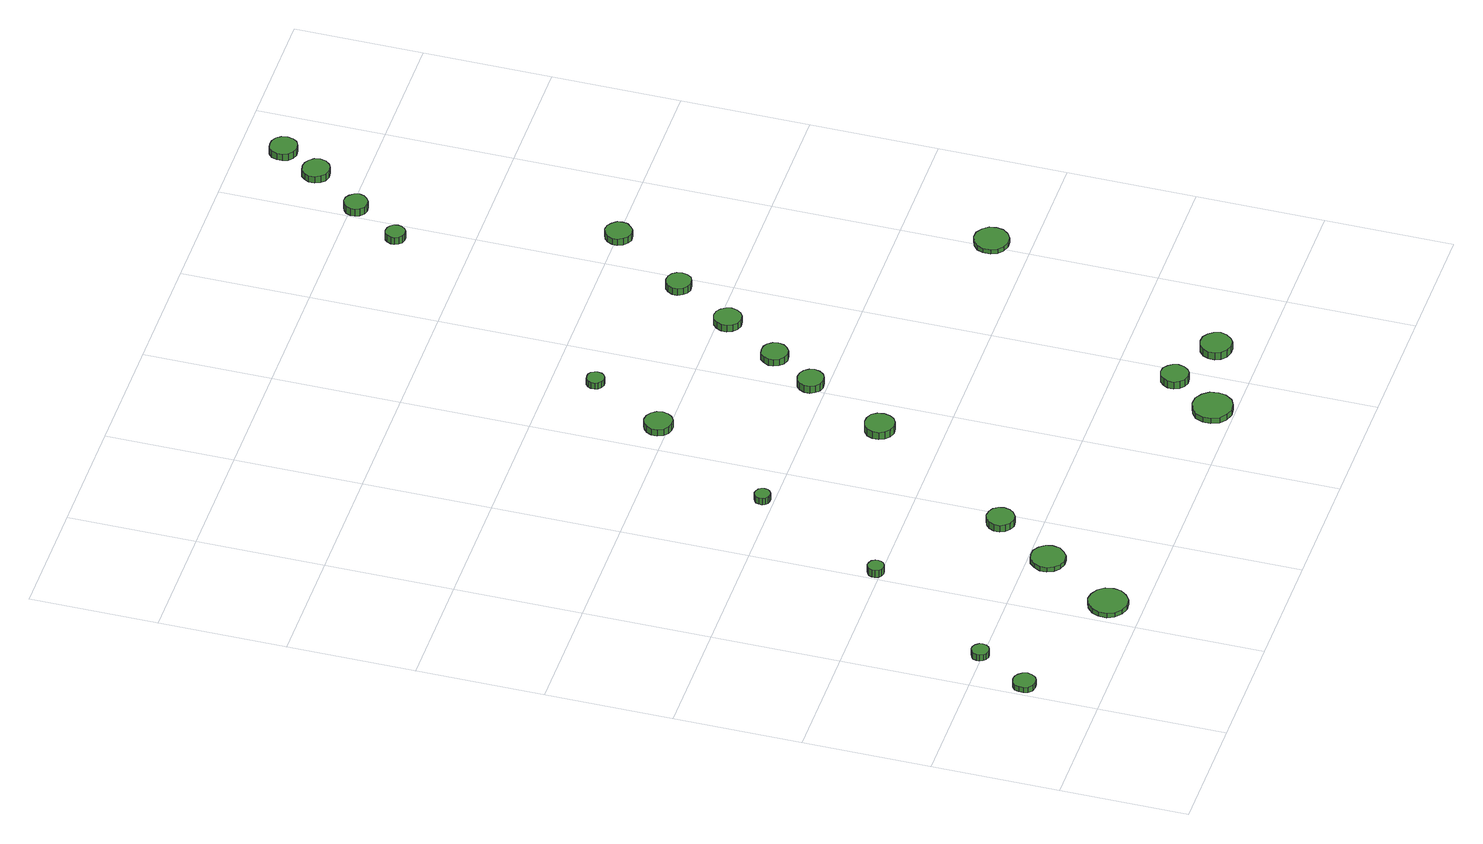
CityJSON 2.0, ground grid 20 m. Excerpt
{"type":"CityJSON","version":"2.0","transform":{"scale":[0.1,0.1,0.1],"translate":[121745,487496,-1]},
"CityObjects":{
"tree1":{"type":"SolitaryVegetationObject","attributes":{"function":"something"},"geometry":[{"type":"MultiSurface","lod":"1","boundaries":[[[0,1,2,3,4,5,6,7,8,9,10,11,12,13,14]],[[15,16,17,18,19,20,21,22,23,24,25,26,27,28,29]],[[0,29,28,1]],[[1,28,27,2]],[[2,27,26,3]],[[3,26,25,4]],[[4,25,24,5]],[[5,24,23,6]],[[6,23,22,7]],[[7,22,21,8]],[[8,21,20,9]],[[9,20,19,10]],[[10,19,18,11]],[[11,18,17,12]],[[12,17,16,13]],[[13,16,15,14]],[[14,15,29,0]]]}]},
"tree2":{"type":"SolitaryVegetationObject","attributes":{"function":"something"},"geometry":[{"type":"MultiSurface","lod":"1","boundaries":[[[30,31,32,33,34,35,36,37,38,39,40,41,42,43,44]],[[45,46,47,48,49,50,51,52,53,54,55,56,57,58,59]],[[30,59,58,31]],[[31,58,57,32]],[[32,57,56,33]],[[33,56,55,34]],[[34,55,54,35]],[[35,54,53,36]],[[36,53,52,37]],[[37,52,51,38]],[[38,51,50,39]],[[39,50,49,40]],[[40,49,48,41]],[[41,48,47,42]],[[42,47,46,43]],[[43,46,45,44]],[[44,45,59,30]]]}]},
"tree3":{"type":"SolitaryVegetationObject","attributes":{"function":"something"},"geometry":[{"type":"MultiSurface","lod":"1","boundaries":[[[60,61,62,63,64,65,66,67,68,69,70,71,72,73,74]],[[75,76,77,78,79,80,81,82,83,84,85,86,87,88,89]],[[60,89,88,61]],[[61,88,87,62]],[[62,87,86,63]],[[63,86,85,64]],[[64,85,84,65]],[[65,84,83,66]],[[66,83,82,67]],[[67,82,81,68]],[[68,81,80,69]],[[69,80,79,70]],[[70,79,78,71]],[[71,78,77,72]],[[72,77,76,73]],[[73,76,75,74]],[[74,75,89,60]]]}]},
"tree4":{"type":"SolitaryVegetationObject","attributes":{"function":"something"},"geometry":[{"type":"MultiSurface","lod":"1","boundaries":[[[90,91,92,93,94,95,96,97,98,99,100,101,102,103,104]],[[105,106,107,108,109,110,111,112,113,114,115,116,117,118,119]],[[90,119,118,91]],[[91,118,117,92]],[[92,117,116,93]],[[93,116,115,94]],[[94,115,114,95]],[[95,114,113,96]],[[96,113,112,97]],[[97,112,111,98]],[[98,111,110,99]],[[99,110,109,100]],[[100,109,108,101]],[[101,108,107,102]],[[102,107,106,103]],[[103,106,105,104]],[[104,105,119,90]]]}]},
"tree5":{"type":"SolitaryVegetationObject","attributes":{"function":"something"},"geometry":[{"type":"MultiSurface","lod":"1","boundaries":[[[120,121,122,123,124,125,126,127,128,129,130,131,132,133,134]],[[135,136,137,138,139,140,141,142,143,144,145,146,147,148,149]],[[120,149,148,121]],[[121,148,147,122]],[[122,147,146,123]],[[123,146,145,124]],[[124,145,144,125]],[[125,144,143,126]],[[126,143,142,127]],[[127,142,141,128]],[[128,141,140,129]],[[129,140,139,130]],[[130,139,138,131]],[[131,138,137,132]],[[132,137,136,133]],[[133,136,135,134]],[[134,135,149,120]]]}]},
"tree6":{"type":"SolitaryVegetationObject","attributes":{"function":"something"},"geometry":[{"type":"MultiSurface","lod":"1","boundaries":[[[150,151,152,153,154,155,156,157,158,159,160,161,162,163,164]],[[165,166,167,168,169,170,171,172,173,174,175,176,177,178,179]],[[150,179,178,151]],[[151,178,177,152]],[[152,177,176,153]],[[153,176,175,154]],[[154,175,174,155]],[[155,174,173,156]],[[156,173,172,157]],[[157,172,171,158]],[[158,171,170,159]],[[159,170,169,160]],[[160,169,168,161]],[[161,168,167,162]],[[162,167,166,163]],[[163,166,165,164]],[[164,165,179,150]]]}]},
"tree7":{"type":"SolitaryVegetationObject","attributes":{"function":"something"},"geometry":[{"type":"MultiSurface","lod":"1","boundaries":[[[180,181,182,183,184,185,186,187,188,189,190,191,192,193,194]],[[195,196,197,198,199,200,201,202,203,204,205,206,207,208,209]],[[180,209,208,181]],[[181,208,207,182]],[[182,207,206,183]],[[183,206,205,184]],[[184,205,204,185]],[[185,204,203,186]],[[186,203,202,187]],[[187,202,201,188]],[[188,201,200,189]],[[189,200,199,190]],[[190,199,198,191]],[[191,198,197,192]],[[192,197,196,193]],[[193,196,195,194]],[[194,195,209,180]]]}]},
"tree8":{"type":"SolitaryVegetationObject","attributes":{"function":"something"},"geometry":[{"type":"MultiSurface","lod":"1","boundaries":[[[210,211,212,213,214,215,216,217,218,219,220,221,222,223,224]],[[225,226,227,228,229,230,231,232,233,234,235,236,237,238,239]],[[210,239,238,211]],[[211,238,237,212]],[[212,237,236,213]],[[213,236,235,214]],[[214,235,234,215]],[[215,234,233,216]],[[216,233,232,217]],[[217,232,231,218]],[[218,231,230,219]],[[219,230,229,220]],[[220,229,228,221]],[[221,228,227,222]],[[222,227,226,223]],[[223,226,225,224]],[[224,225,239,210]]]}]},
"tree9":{"type":"SolitaryVegetationObject","attributes":{"function":"something"},"geometry":[{"type":"MultiSurface","lod":"1","boundaries":[[[240,241,242,243,244,245,246,247,248,249,250,251,252,253,254]],[[255,256,257,258,259,260,261,262,263,264,265,266,267,268,269]],[[240,269,268,241]],[[241,268,267,242]],[[242,267,266,243]],[[243,266,265,244]],[[244,265,264,245]],[[245,264,263,246]],[[246,263,262,247]],[[247,262,261,248]],[[248,261,260,249]],[[249,260,259,250]],[[250,259,258,251]],[[251,258,257,252]],[[252,257,256,253]],[[253,256,255,254]],[[254,255,269,240]]]}]},
"tree10":{"type":"SolitaryVegetationObject","attributes":{"function":"something"},"geometry":[{"type":"MultiSurface","lod":"1","boundaries":[[[270,271,272,273,274,275,276,277,278,279,280,281,282,283,284]],[[285,286,287,288,289,290,291,292,293,294,295,296,297,298,299]],[[270,299,298,271]],[[271,298,297,272]],[[272,297,296,273]],[[273,296,295,274]],[[274,295,294,275]],[[275,294,293,276]],[[276,293,292,277]],[[277,292,291,278]],[[278,291,290,279]],[[279,290,289,280]],[[280,289,288,281]],[[281,288,287,282]],[[282,287,286,283]],[[283,286,285,284]],[[284,285,299,270]]]}]},
"tree11":{"type":"SolitaryVegetationObject","attributes":{"function":"something"},"geometry":[{"type":"MultiSurface","lod":"1","boundaries":[[[300,301,302,303,304,305,306,307,308,309,310,311,312,313,314]],[[315,316,317,318,319,320,321,322,323,324,325,326,327,328,329]],[[300,329,328,301]],[[301,328,327,302]],[[302,327,326,303]],[[303,326,325,304]],[[304,325,324,305]],[[305,324,323,306]],[[306,323,322,307]],[[307,322,321,308]],[[308,321,320,309]],[[309,320,319,310]],[[310,319,318,311]],[[311,318,317,312]],[[312,317,316,313]],[[313,316,315,314]],[[314,315,329,300]]]}]},
"tree12":{"type":"SolitaryVegetationObject","attributes":{"function":"something"},"geometry":[{"type":"MultiSurface","lod":"1","boundaries":[[[330,331,332,333,334,335,336,337,338,339,340,341,342,343,344]],[[345,346,347,348,349,350,351,352,353,354,355,356,357,358,359]],[[330,359,358,331]],[[331,358,357,332]],[[332,357,356,333]],[[333,356,355,334]],[[334,355,354,335]],[[335,354,353,336]],[[336,353,352,337]],[[337,352,351,338]],[[338,351,350,339]],[[339,350,349,340]],[[340,349,348,341]],[[341,348,347,342]],[[342,347,346,343]],[[343,346,345,344]],[[344,345,359,330]]]}]},
"tree13":{"type":"SolitaryVegetationObject","attributes":{"function":"something"},"geometry":[{"type":"MultiSurface","lod":"1","boundaries":[[[360,361,362,363,364,365,366,367,368,369,370,371,372,373,374]],[[375,376,377,378,379,380,381,382,383,384,385,386,387,388,389]],[[360,389,388,361]],[[361,388,387,362]],[[362,387,386,363]],[[363,386,385,364]],[[364,385,384,365]],[[365,384,383,366]],[[366,383,382,367]],[[367,382,381,368]],[[368,381,380,369]],[[369,380,379,370]],[[370,379,378,371]],[[371,378,377,372]],[[372,377,376,373]],[[373,376,375,374]],[[374,375,389,360]]]}]},
"tree14":{"type":"SolitaryVegetationObject","attributes":{"function":"something"},"geometry":[{"type":"MultiSurface","lod":"1","boundaries":[[[390,391,392,393,394,395,396,397,398,399,400,401,402,403,404]],[[405,406,407,408,409,410,411,412,413,414,415,416,417,418,419]],[[390,419,418,391]],[[391,418,417,392]],[[392,417,416,393]],[[393,416,415,394]],[[394,415,414,395]],[[395,414,413,396]],[[396,413,412,397]],[[397,412,411,398]],[[398,411,410,399]],[[399,410,409,400]],[[400,409,408,401]],[[401,408,407,402]],[[402,407,406,403]],[[403,406,405,404]],[[404,405,419,390]]]}]},
"tree15":{"type":"SolitaryVegetationObject","attributes":{"function":"something"},"geometry":[{"type":"MultiSurface","lod":"1","boundaries":[[[420,421,422,423,424,425,426,427,428,429,430,431,432,433,434]],[[435,436,437,438,439,440,441,442,443,444,445,446,447,448,449]],[[420,449,448,421]],[[421,448,447,422]],[[422,447,446,423]],[[423,446,445,424]],[[424,445,444,425]],[[425,444,443,426]],[[426,443,442,427]],[[427,442,441,428]],[[428,441,440,429]],[[429,440,439,430]],[[430,439,438,431]],[[431,438,437,432]],[[432,437,436,433]],[[433,436,435,434]],[[434,435,449,420]]]}]},
"tree16":{"type":"SolitaryVegetationObject","attributes":{"function":"something"},"geometry":[{"type":"MultiSurface","lod":"1","boundaries":[[[450,451,452,453,454,455,456,457,458,459,460,461,462,463,464]],[[465,466,467,468,469,470,471,472,473,474,475,476,477,478,479]],[[450,479,478,451]],[[451,478,477,452]],[[452,477,476,453]],[[453,476,475,454]],[[454,475,474,455]],[[455,474,473,456]],[[456,473,472,457]],[[457,472,471,458]],[[458,471,470,459]],[[459,470,469,460]],[[460,469,468,461]],[[461,468,467,462]],[[462,467,466,463]],[[463,466,465,464]],[[464,465,479,450]]]}]},
"tree17":{"type":"SolitaryVegetationObject","attributes":{"function":"something"},"geometry":[{"type":"MultiSurface","lod":"1","boundaries":[[[480,481,482,483,484,485,486,487,488,489,490,491,492,493,494]],[[495,496,497,498,499,500,501,502,503,504,505,506,507,508,509]],[[480,509,508,481]],[[481,508,507,482]],[[482,507,506,483]],[[483,506,505,484]],[[484,505,504,485]],[[485,504,503,486]],[[486,503,502,487]],[[487,502,501,488]],[[488,501,500,489]],[[489,500,499,490]],[[490,499,498,491]],[[491,498,497,492]],[[492,497,496,493]],[[493,496,495,494]],[[494,495,509,480]]]}]},
"tree18":{"type":"SolitaryVegetationObject","attributes":{"function":"something"},"geometry":[{"type":"MultiSurface","lod":"1","boundaries":[[[510,511,512,513,514,515,516,517,518,519,520,521,522,523,524]],[[525,526,527,528,529,530,531,532,533,534,535,536,537,538,539]],[[510,539,538,511]],[[511,538,537,512]],[[512,537,536,513]],[[513,536,535,514]],[[514,535,534,515]],[[515,534,533,516]],[[516,533,532,517]],[[517,532,531,518]],[[518,531,530,519]],[[519,530,529,520]],[[520,529,528,521]],[[521,528,527,522]],[[522,527,526,523]],[[523,526,525,524]],[[524,525,539,510]]]}]},
"tree19":{"type":"SolitaryVegetationObject","attributes":{"function":"something"},"geometry":[{"type":"MultiSurface","lod":"1","boundaries":[[[540,541,542,543,544,545,546,547,548,549,550,551,552,553,554]],[[555,556,557,558,559,560,561,562,563,564,565,566,567,568,569]],[[540,569,568,541]],[[541,568,567,542]],[[542,567,566,543]],[[543,566,565,544]],[[544,565,564,545]],[[545,564,563,546]],[[546,563,562,547]],[[547,562,561,548]],[[548,561,560,549]],[[549,560,559,550]],[[550,559,558,551]],[[551,558,557,552]],[[552,557,556,553]],[[553,556,555,554]],[[554,555,569,540]]]}]},
"tree20":{"type":"SolitaryVegetationObject","attributes":{"function":"something"},"geometry":[{"type":"MultiSurface","lod":"1","boundaries":[[[570,571,572,573,574,575,576,577,578,579,580,581,582,583,584]],[[585,586,587,588,589,590,591,592,593,594,595,596,597,598,599]],[[570,599,598,571]],[[571,598,597,572]],[[572,597,596,573]],[[573,596,595,574]],[[574,595,594,575]],[[575,594,593,576]],[[576,593,592,577]],[[577,592,591,578]],[[578,591,590,579]],[[579,590,589,580]],[[580,589,588,581]],[[581,588,587,582]],[[582,587,586,583]],[[583,586,585,584]],[[584,585,599,570]]]}]},
"tree21":{"type":"SolitaryVegetationObject","attributes":{"function":"something"},"geometry":[{"type":"MultiSurface","lod":"1","boundaries":[[[600,601,602,603,604,605,606,607,608,609,610,611,612,613,614]],[[615,616,617,618,619,620,621,622,623,624,625,626,627,628,629]],[[600,629,628,601]],[[601,628,627,602]],[[602,627,626,603]],[[603,626,625,604]],[[604,625,624,605]],[[605,624,623,606]],[[606,623,622,607]],[[607,622,621,608]],[[608,621,620,609]],[[609,620,619,610]],[[610,619,618,611]],[[611,618,617,612]],[[612,617,616,613]],[[613,616,615,614]],[[614,615,629,600]]]}]},
"tree22":{"type":"SolitaryVegetationObject","attributes":{"function":"something"},"geometry":[{"type":"MultiSurface","lod":"1","boundaries":[[[630,631,632,633,634,635,636,637,638,639,640,641,642,643,644]],[[645,646,647,648,649,650,651,652,653,654,655,656,657,658,659]],[[630,659,658,631]],[[631,658,657,632]],[[632,657,656,633]],[[633,656,655,634]],[[634,655,654,635]],[[635,654,653,636]],[[636,653,652,637]],[[637,652,651,638]],[[638,651,650,639]],[[639,650,649,640]],[[640,649,648,641]],[[641,648,647,642]],[[642,647,646,643]],[[643,646,645,644]],[[644,645,659,630]]]}]},
"tree23":{"type":"SolitaryVegetationObject","attributes":{"function":"something"},"geometry":[{"type":"MultiSurface","lod":"1","boundaries":[[[660,661,662,663,664,665,666,667,668,669,670,671,672,673,674]],[[675,676,677,678,679,680,681,682,683,684,685,686,687,688,689]],[[660,689,688,661]],[[661,688,687,662]],[[662,687,686,663]],[[663,686,685,664]],[[664,685,684,665]],[[665,684,683,666]],[[666,683,682,667]],[[667,682,681,668]],[[668,681,680,669]],[[669,680,679,670]],[[670,679,678,671]],[[671,678,677,672]],[[672,677,676,673]],[[673,676,675,674]],[[674,675,689,660]]]}]}
},
"vertices":[
[40,120,17],[38,128,17],[34,133,17],[28,137,17],[21,138,17],[14,136,17],[8,131,17],[6,124,17],[6,117,17],[8,110,17],[14,105,17],[21,103,17],[28,104,17],[34,107,17],[38,113,17],[38,113,7],[34,107,7],[28,104,7],[21,103,7],[14,105,7],[8,110,7],[6,117,7],[6,124,7],[8,131,7],[14,136,7],[21,138,7],[28,137,7],[34,133,7],[38,128,7],[40,120,7],
[86,204,18],[85,209,18],[81,214,18],[76,217,18],[71,217,18],[65,215,18],[61,212,18],[59,206,18],[59,201,18],[61,196,18],[65,192,18],[71,190,18],[76,191,18],[81,193,18],[85,198,18],[85,198,7],[81,193,7],[76,191,7],[71,190,7],[65,192,7],[61,196,7],[59,201,7],[59,206,7],[61,212,7],[65,215,7],[71,217,7],[76,217,7],[81,214,7],[85,209,7],[86,204,7],
[270,54,15],[268,67,15],[260,77,15],[249,83,15],[237,85,15],[225,81,15],[215,72,15],[210,61,15],[210,48,15],[215,37,15],[225,28,15],[237,24,15],[249,25,15],[260,32,15],[268,42,15],[268,42,7],[260,32,7],[249,25,7],[237,24,7],[225,28,7],[215,37,7],[210,48,7],[210,61,7],[215,72,7],[225,81,7],[237,85,7],[249,83,7],[260,77,7],[268,67,7],[270,54,7],
[223,406,25],[222,411,25],[219,416,25],[214,418,25],[209,419,25],[204,417,25],[200,414,25],[198,409,25],[198,404,25],[200,399,25],[204,395,25],[209,394,25],[214,394,25],[219,397,25],[222,401,25],[222,401,12],[219,397,12],[214,394,12],[209,394,12],[204,395,12],[200,399,12],[198,404,12],[198,409,12],[200,414,12],[204,417,12],[209,419,12],[214,418,12],[219,416,12],[222,411,12],[223,406,12],
[341,170,15],[339,180,15],[332,189,15],[323,195,15],[312,196,15],[301,193,15],[293,185,15],[288,175,15],[288,164,15],[293,154,15],[301,147,15],[312,143,15],[323,144,15],[332,150,15],[339,159,15],[339,159,7],[332,150,7],[323,144,7],[312,143,7],[301,147,7],[293,154,7],[288,164,7],[288,175,7],[293,185,7],[301,193,7],[312,196,7],[323,195,7],[332,189,7],[339,180,7],[341,170,7],
[402,263,19],[400,272,19],[395,279,19],[387,283,19],[378,284,19],[369,281,19],[363,275,19],[359,267,19],[359,258,19],[363,250,19],[369,244,19],[378,241,19],[387,242,19],[395,247,19],[400,254,19],[400,254,7],[395,247,7],[387,242,7],[378,241,7],[369,244,7],[363,250,7],[359,258,7],[359,267,7],[363,275,7],[369,281,7],[378,284,7],[387,283,7],[395,279,7],[400,272,7],[402,263,7],
[340,617,23],[339,622,23],[336,626,23],[331,628,23],[326,629,23],[322,627,23],[318,624,23],[316,619,23],[316,614,23],[318,610,23],[322,606,23],[326,605,23],[331,605,23],[336,608,23],[339,612,23],[339,612,11],[336,608,11],[331,605,11],[326,605,11],[322,606,11],[318,610,11],[316,614,11],[316,619,11],[318,624,11],[322,627,11],[326,629,11],[331,628,11],[336,626,11],[339,622,11],[340,617,11],
[556,495,26],[554,505,26],[549,513,26],[540,517,26],[531,518,26],[521,515,26],[514,509,26],[510,500,26],[510,490,26],[514,482,26],[521,475,26],[531,472,26],[540,473,26],[549,478,26],[554,486,26],[554,486,13],[549,478,13],[540,473,13],[531,472,13],[521,475,13],[514,482,13],[510,490,13],[510,500,13],[514,509,13],[521,515,13],[531,518,13],[540,517,13],[549,513,13],[554,505,13],[556,495,13],
[475,815,19],[473,824,19],[468,831,19],[460,836,19],[451,837,19],[443,834,19],[436,828,19],[432,820,19],[432,811,19],[436,802,19],[443,796,19],[451,794,19],[460,794,19],[468,799,19],[473,806,19],[473,806,7],[468,799,7],[460,794,7],[451,794,7],[443,796,7],[436,802,7],[432,811,7],[432,820,7],[436,828,7],[443,834,7],[451,837,7],[460,836,7],[468,831,7],[473,824,7],[475,815,7],
[754,34,17],[752,47,17],[744,57,17],[733,64,17],[720,65,17],[708,61,17],[698,53,17],[693,41,17],[693,28,17],[698,16,17],[708,8,17],[720,4,17],[733,5,17],[744,11,17],[752,22,17],[752,22,7],[744,11,7],[733,5,7],[720,4,7],[708,8,7],[698,16,7],[693,28,7],[693,41,7],[698,53,7],[708,61,7],[720,65,7],[733,64,7],[744,57,7],[752,47,7],[754,34,7],
[635,626,19],[633,634,19],[628,641,19],[621,645,19],[612,646,19],[604,644,19],[598,638,19],[594,630,19],[594,622,19],[598,614,19],[604,608,19],[612,606,19],[621,607,19],[628,611,19],[633,618,19],[633,618,6],[628,611,6],[621,607,6],[612,606,6],[604,608,6],[598,614,6],[594,622,6],[594,630,6],[598,638,6],[604,644,6],[612,646,6],[621,645,6],[628,641,6],[633,634,6],[635,626,6],
[538,934,19],[537,939,19],[534,944,19],[529,947,19],[523,947,19],[518,946,19],[513,942,19],[511,937,19],[511,931,19],[513,926,19],[518,922,19],[523,920,19],[529,921,19],[534,924,19],[537,928,19],[537,928,8],[534,924,8],[529,921,8],[523,920,8],[518,922,8],[513,926,8],[511,931,8],[511,937,8],[513,942,8],[518,946,8],[523,947,8],[529,947,8],[534,944,8],[537,939,8],[538,934,8],
[794,108,23],[792,116,23],[787,123,23],[780,128,23],[771,129,23],[762,126,23],[756,120,23],[752,112,23],[752,103,23],[756,95,23],[762,89,23],[771,86,23],[780,87,23],[787,92,23],[792,99,23],[792,99,10],[787,92,10],[780,87,10],[771,86,10],[762,89,10],[756,95,10],[752,103,10],[752,112,10],[756,120,10],[762,126,10],[771,129,10],[780,128,10],[787,123,10],[792,116,10],[794,108,10],
[681,696,18],[679,704,18],[674,711,18],[667,715,18],[658,716,18],[650,714,18],[644,708,18],[640,700,18],[640,692,18],[644,684,18],[650,678,18],[658,675,18],[667,676,18],[674,681,18],[679,687,18],[679,687,6],[674,681,6],[667,676,6],[658,675,6],[650,678,6],[644,684,6],[640,692,6],[640,700,6],[644,708,6],[650,714,6],[658,716,6],[667,715,6],[674,711,6],[679,704,6],[681,696,6],
[882,68,25],[879,78,25],[873,86,25],[865,91,25],[855,92,25],[845,89,25],[837,82,25],[833,73,25],[833,63,25],[837,54,25],[845,47,25],[855,44,25],[865,45,25],[873,50,25],[879,58,25],[879,58,12],[873,50,12],[865,45,12],[855,44,12],[845,47,12],[837,54,12],[833,63,12],[833,73,12],[837,82,12],[845,89,12],[855,92,12],[865,91,12],[873,86,12],[879,78,12],[882,68,12],
[740,786,18],[738,794,18],[733,801,18],[726,806,18],[717,807,18],[708,804,18],[702,798,18],[698,790,18],[698,781,18],[702,773,18],[708,767,18],[717,764,18],[726,765,18],[733,770,18],[738,777,18],[738,777,6],[733,770,6],[726,765,6],[717,764,6],[708,767,6],[702,773,6],[698,781,6],[698,790,6],[702,798,6],[708,804,6],[717,807,6],[726,806,6],[733,801,6],[738,794,6],[740,786,6],
[799,880,18],[797,888,18],[793,894,18],[786,898,18],[777,899,18],[770,897,18],[764,891,18],[760,884,18],[760,876,18],[764,868,18],[770,863,18],[777,860,18],[786,861,18],[793,865,18],[797,872,18],[797,872,6],[793,865,6],[786,861,6],[777,860,6],[770,863,6],[764,868,6],[760,876,6],[760,884,6],[764,891,6],[770,897,6],[777,899,6],[786,898,6],[793,894,6],[797,888,6],[799,880,6],
[1038,462,14],[1036,473,14],[1029,482,14],[1019,488,14],[1008,489,14],[997,485,14],[989,478,14],[985,468,14],[985,456,14],[989,446,14],[997,439,14],[1008,435,14],[1019,436,14],[1029,442,14],[1036,451,14],[1036,451,6],[1029,442,6],[1019,436,6],[1008,435,6],[997,439,6],[989,446,6],[985,456,6],[985,468,6],[989,478,6],[997,485,6],[1008,489,6],[1019,488,6],[1029,482,6],[1036,473,6],[1038,462,6],
[879,996,26],[878,1004,26],[872,1011,26],[865,1016,26],[856,1017,26],[848,1014,26],[842,1008,26],[838,1000,26],[838,992,26],[842,984,26],[848,978,26],[856,975,26],[865,976,26],[872,981,26],[878,988,26],[878,988,14],[872,981,14],[865,976,14],[856,975,14],[848,978,14],[842,984,14],[838,992,14],[838,1000,14],[842,1008,14],[848,1014,14],[856,1017,14],[865,1016,14],[872,1011,14],[878,1004,14],[879,996,14],
[779,1315,25],[778,1321,25],[774,1326,25],[769,1329,25],[762,1330,25],[756,1328,25],[752,1324,25],[749,1318,25],[749,1312,25],[752,1306,25],[756,1302,25],[762,1300,25],[769,1300,25],[774,1304,25],[778,1309,25],[778,1309,12],[774,1304,12],[769,1300,12],[762,1300,12],[756,1302,12],[752,1306,12],[749,1312,12],[749,1318,12],[752,1324,12],[756,1328,12],[762,1330,12],[769,1329,12],[774,1326,12],[778,1321,12],[779,1315,12],
[838,1392,21],[836,1400,21],[831,1406,21],[825,1410,21],[817,1411,21],[810,1408,21],[804,1403,21],[801,1396,21],[801,1389,21],[804,1382,21],[810,1376,21],[817,1374,21],[825,1375,21],[831,1379,21],[836,1385,21],[836,1385,8],[831,1379,8],[825,1375,8],[817,1374,8],[810,1376,8],[804,1382,8],[801,1389,8],[801,1396,8],[804,1403,8],[810,1408,8],[817,1411,8],[825,1410,8],[831,1406,8],[836,1400,8],[838,1392,8],
[902,1472,20],[900,1481,20],[894,1488,20],[887,1492,20],[878,1493,20],[869,1491,20],[863,1485,20],[859,1477,20],[859,1468,20],[863,1460,20],[869,1454,20],[878,1451,20],[887,1452,20],[894,1456,20],[900,1463,20],[900,1463,8],[894,1456,8],[887,1452,8],[878,1451,8],[869,1454,8],[863,1460,8],[859,1468,8],[859,1477,8],[863,1485,8],[869,1491,8],[878,1493,8],[887,1492,8],[894,1488,8],[900,1481,8],[902,1472,8],
[937,1533,21],[935,1542,21],[930,1549,21],[922,1553,21],[913,1554,21],[905,1552,21],[898,1546,21],[895,1538,21],[895,1529,21],[898,1521,21],[905,1515,21],[913,1512,21],[922,1513,21],[930,1517,21],[935,1524,21],[935,1524,9],[930,1517,9],[922,1513,9],[913,1512,9],[905,1515,9],[898,1521,9],[895,1529,9],[895,1538,9],[898,1546,9],[905,1552,9],[913,1554,9],[922,1553,9],[930,1549,9],[935,1542,9],[937,1533,9]
]}
